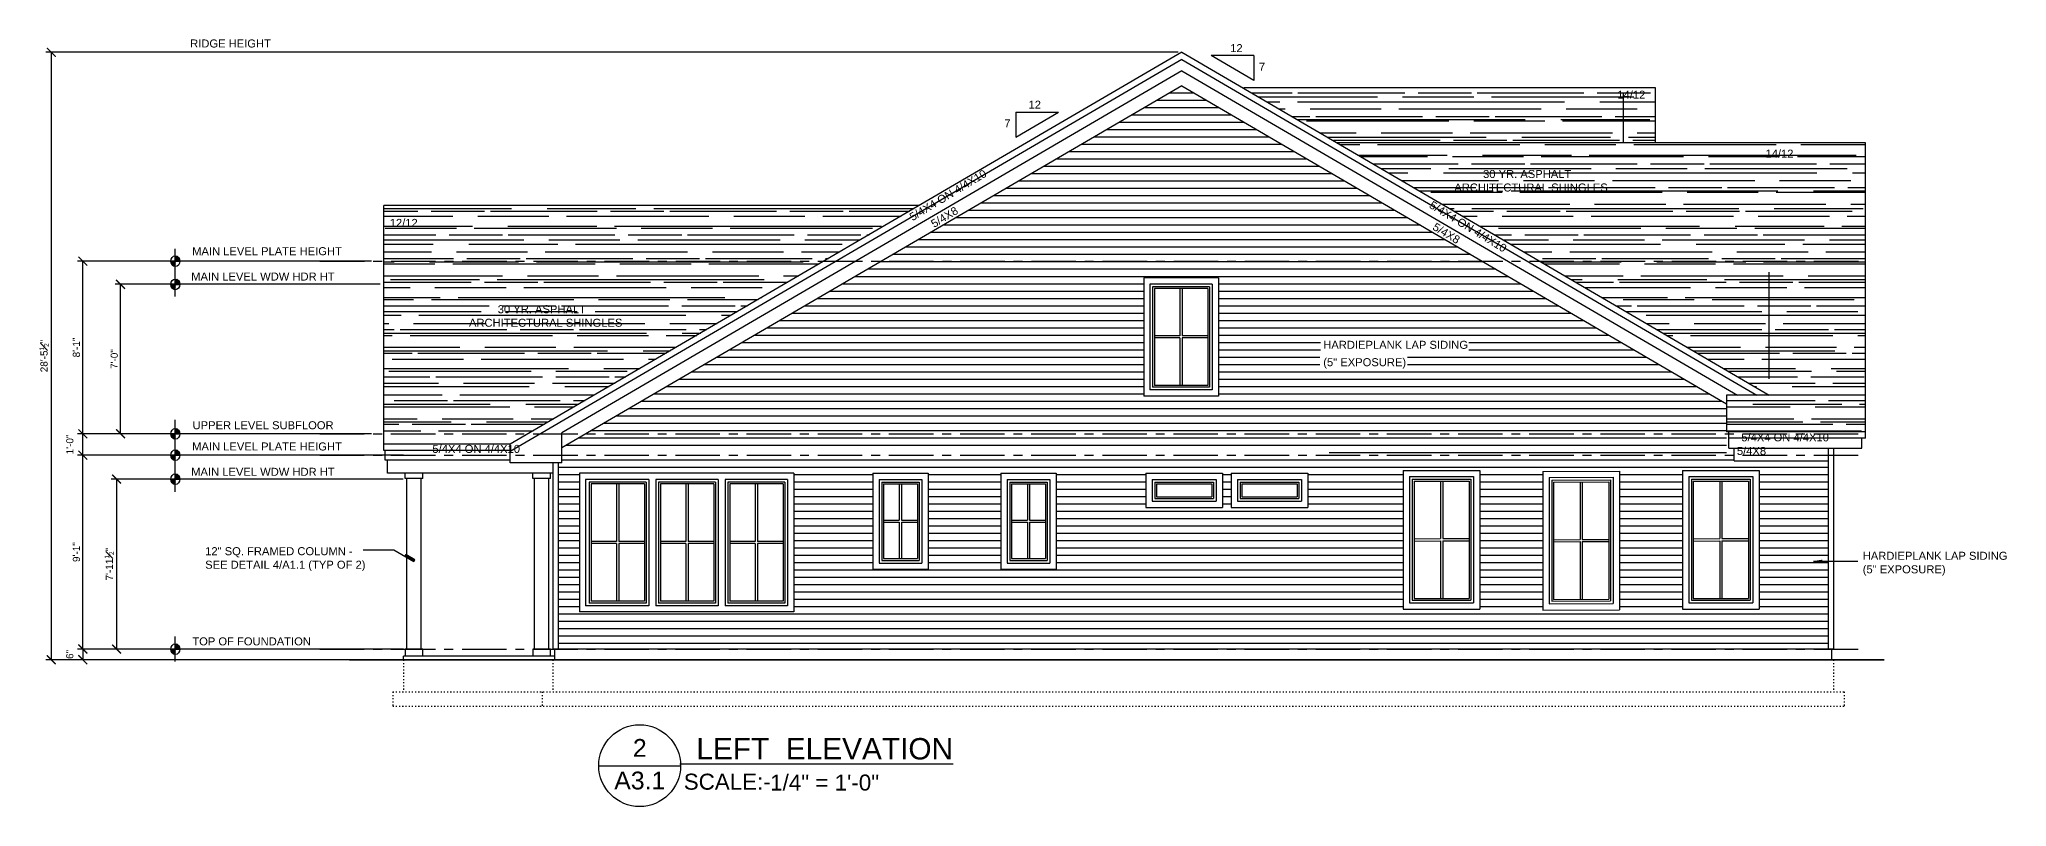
# Model space of a CAD drawing. Header units: inches. Extents: x -28708 to -16583, y 64755 to 66587.
# Drawn here: x -22243 to -21137, y 64774 to 65205 of the extents above; entities that cross this region are included whole.
import ezdxf
from ezdxf.enums import TextEntityAlignment as Align

# ---------------------------------------------------------------- set-up
doc = ezdxf.new("R2010")
doc.units = ezdxf.units.IN
doc.header["$LTSCALE"] = 20
doc.header["$MEASUREMENT"] = 0
for name, pattern in [('CENTER', [2, 1.25, -0.25, 0.25, -0.25]), ('Dashed Large', [12, 3, -6, 3]), ('Dashed Small', [4, 1, -2, 1]), ('HIDDEN', [0.375, 0.25, -0.125]), ('Solid', [0])]:
    doc.linetypes.add(name, pattern=pattern)
for name, color, linetype in [('CALLOUTS', 4, 'Continuous'), ('COLUMNS', 4, 'Continuous'), ('DIM', 2, 'Continuous'), ('ELEVATION LINES', 8, 'HIDDEN'), ('ELEVATION ROOF', 2, 'Continuous'), ('ELEVATION WALL', 5, 'Continuous'), ('GRADE LEVEL', 7, 'Continuous'), ('HATCH', 9, 'Continuous'), ('SYMBOLS', 7, 'Continuous'), ('TEXT', 3, 'Continuous'), ('WINDOW', 2, 'Continuous')]:
    doc.layers.add(name, color=color, linetype=linetype)
doc.layers.add('SPSHAPE_OUTLINE', color=7, linetype='Continuous', lineweight=0)
doc.styles.add('0.25 INCH', font='arial.ttf', dxfattribs={"height": 4})
doc.styles.add('Arial', font='arial.ttf')
doc.dimstyles.new('0.25 INCH', dxfattribs={"dimtxt": 4, "dimasz": 5, "dimexe": 3, "dimexo": 2, "dimgap": 1.5, "dimtad": 1, "dimdec": 3, "dimzin": 3, "dimdsep": 46, "dimlunit": 4, "dimtxsty": '0.25 INCH', "dimblk": 'ARCHTICK', "dimcen": 0.09, "dimclrd": 95, "dimclre": 8, "dimclrt": 30, "dimadec": 0, "dimazin": 0, "dimtfac": 0.65, "dimtdec": 3, "dimtofl": 0, "dimtmove": 2, "dimatfit": 3, "dimfxl": 0.18, "dimfrac": 1, "dimtolj": 1, "dimtzin": 0, "dimlwd": -1, "dimlwe": -1, "dimarcsym": 0})

# ---------------------------------------------------------------- blocks, each defined once
blk = doc.blocks.new('_ArchTick')
at = {"color": 0, "linetype": 'ByBlock', "const_width": 0.15}
blk.add_lwpolyline([(-0.5, -0.5), (0.5, 0.5)], dxfattribs=at)
blk = doc.blocks.new('*D573')
at = {"layer": 'DEFPOINTS', "color": 0, "linetype": 'ByBlock', "lineweight": -2, "transparency": 16777216}
for p in [(-21601.1, 65197.8), (-22236.7, 64856.4), (-22036.7, 64856.4)]:
    blk.add_point(p, dxfattribs=at)
at = {"layer": 'DIM', "color": 8, "transparency": 16777216}
for p, q in [((-21603.1, 65197.8), (-22239.7, 65197.8)), ((-22038.7, 64856.4), (-22239.7, 64856.4))]:
    blk.add_line(p, q, dxfattribs=at)
at = {"layer": 'DIM', "color": 95, "transparency": 16777216}
blk.add_line((-22236.7, 65197.8), (-22236.7, 64856.4), dxfattribs=at)
at = {"layer": 'DIM', "color": 95, "linetype": 'ByBlock', "transparency": 16777216, "xscale": 5, "yscale": 5, "zscale": 5}
for p, rotation in [((-22236.7, 65197.8), 90), ((-22236.7, 64856.4), 270)]:
    blk.add_blockref('_ArchTick', p, dxfattribs=dict(at, rotation=rotation))
at = {"layer": 'DIM', "color": 30, "linetype": 'ByBlock', "lineweight": -2, "transparency": 16777216, "insert": (-22240.8, 65027.1), "char_height": 4, "attachment_point": 5, "rotation": 90, "style": 'Arial'}
blk.add_mtext('\\A1;28\'-5{\\H0.65x;\\S1#2;}"', dxfattribs=at)
blk = doc.blocks.new('*D574')
at = {"layer": 'DEFPOINTS', "color": 0, "linetype": 'ByBlock', "lineweight": -2, "transparency": 16777216}
for p in [(-22219, 64856.4), (-22036.7, 64862.4), (-22036.7, 64856.4)]:
    blk.add_point(p, dxfattribs=at)
at = {"layer": 'DIM', "color": 8, "transparency": 16777216}
for p, q in [((-22038.7, 64862.4), (-22222, 64862.4)), ((-22038.7, 64856.4), (-22222, 64856.4))]:
    blk.add_line(p, q, dxfattribs=at)
at = {"layer": 'DIM', "color": 95, "transparency": 16777216}
blk.add_line((-22219, 64862.4), (-22219, 64856.4), dxfattribs=at)
at = {"layer": 'DIM', "color": 95, "linetype": 'ByBlock', "transparency": 16777216, "xscale": 5, "yscale": 5, "zscale": 5}
for p, rotation in [((-22219, 64862.4), 90), ((-22219, 64856.4), 270)]:
    blk.add_blockref('_ArchTick', p, dxfattribs=dict(at, rotation=rotation))
at = {"layer": 'DIM', "color": 30, "linetype": 'ByBlock', "lineweight": -2, "transparency": 16777216, "insert": (-22226.3, 64859.4), "char_height": 4, "attachment_point": 5, "rotation": 90, "style": 'Arial'}
blk.add_mtext('\\A1;6"', dxfattribs=at)
blk = doc.blocks.new('*D575')
at = {"layer": 'DEFPOINTS', "color": 0, "linetype": 'ByBlock', "lineweight": -2, "transparency": 16777216}
for p in [(-22219, 64971.4), (-22036.7, 64971.4), (-22036.7, 64862.4)]:
    blk.add_point(p, dxfattribs=at)
at = {"layer": 'DIM', "color": 8, "transparency": 16777216}
for p, q in [((-22038.7, 64971.4), (-22222, 64971.4)), ((-22038.7, 64862.4), (-22222, 64862.4))]:
    blk.add_line(p, q, dxfattribs=at)
at = {"layer": 'DIM', "color": 95, "transparency": 16777216}
blk.add_line((-22219, 64862.4), (-22219, 64971.4), dxfattribs=at)
at = {"layer": 'DIM', "color": 95, "linetype": 'ByBlock', "transparency": 16777216, "xscale": 5, "yscale": 5, "zscale": 5}
for p, rotation in [((-22219, 64971.4), 90), ((-22219, 64862.4), 270)]:
    blk.add_blockref('_ArchTick', p, dxfattribs=dict(at, rotation=rotation))
at = {"layer": 'DIM', "color": 30, "linetype": 'ByBlock', "lineweight": -2, "transparency": 16777216, "insert": (-22222.6, 64916.9), "char_height": 4, "attachment_point": 5, "rotation": 90, "style": 'Arial'}
blk.add_mtext('\\A1;9\'-1"', dxfattribs=at)
blk = doc.blocks.new('*D576')
at = {"layer": 'DEFPOINTS', "color": 0, "linetype": 'ByBlock', "lineweight": -2, "transparency": 16777216}
for p in [(-22219, 64983.4), (-22054.7, 64983.4), (-22036.7, 64971.4)]:
    blk.add_point(p, dxfattribs=at)
at = {"layer": 'DIM', "color": 8, "transparency": 16777216}
for p, q in [((-22056.7, 64983.4), (-22222, 64983.4)), ((-22038.7, 64971.4), (-22222, 64971.4))]:
    blk.add_line(p, q, dxfattribs=at)
at = {"layer": 'DIM', "color": 95, "transparency": 16777216}
blk.add_line((-22219, 64971.4), (-22219, 64983.4), dxfattribs=at)
at = {"layer": 'DIM', "color": 95, "linetype": 'ByBlock', "transparency": 16777216, "xscale": 5, "yscale": 5, "zscale": 5}
for p, rotation in [((-22219, 64983.4), 90), ((-22219, 64971.4), 270)]:
    blk.add_blockref('_ArchTick', p, dxfattribs=dict(at, rotation=rotation))
at = {"layer": 'DIM', "color": 30, "linetype": 'ByBlock', "lineweight": -2, "transparency": 16777216, "insert": (-22226.3, 64977.4), "char_height": 4, "attachment_point": 5, "rotation": 90, "style": 'Arial'}
blk.add_mtext('\\A1;1\'-0"', dxfattribs=at)
blk = doc.blocks.new('*D577')
at = {"layer": 'DEFPOINTS', "color": 0, "linetype": 'ByBlock', "lineweight": -2, "transparency": 16777216}
for p in [(-22219, 65080.4), (-22054.7, 65080.4), (-22054.7, 64983.4)]:
    blk.add_point(p, dxfattribs=at)
at = {"layer": 'DIM', "color": 8, "transparency": 16777216}
for p, q in [((-22056.7, 65080.4), (-22222, 65080.4)), ((-22056.7, 64983.4), (-22222, 64983.4))]:
    blk.add_line(p, q, dxfattribs=at)
at = {"layer": 'DIM', "color": 95, "transparency": 16777216}
blk.add_line((-22219, 64983.4), (-22219, 65080.4), dxfattribs=at)
at = {"layer": 'DIM', "color": 95, "linetype": 'ByBlock', "transparency": 16777216, "xscale": 5, "yscale": 5, "zscale": 5}
for p, rotation in [((-22219, 65080.4), 90), ((-22219, 64983.4), 270)]:
    blk.add_blockref('_ArchTick', p, dxfattribs=dict(at, rotation=rotation))
at = {"layer": 'DIM', "color": 30, "linetype": 'ByBlock', "lineweight": -2, "transparency": 16777216, "insert": (-22222.6, 65031.9), "char_height": 4, "attachment_point": 5, "rotation": 90, "style": 'Arial'}
blk.add_mtext('\\A1;8\'-1"', dxfattribs=at)
blk = doc.blocks.new('*D578')
at = {"layer": 'DEFPOINTS', "color": 0, "linetype": 'ByBlock', "lineweight": -2, "transparency": 16777216}
for p in [(-22197.8, 65067.4), (-22049.8, 65067.4), (-22054.7, 64983.4)]:
    blk.add_point(p, dxfattribs=at)
at = {"layer": 'DIM', "color": 8, "transparency": 16777216}
for p, q in [((-22051.8, 65067.4), (-22200.8, 65067.4)), ((-22056.7, 64983.4), (-22200.8, 64983.4))]:
    blk.add_line(p, q, dxfattribs=at)
at = {"layer": 'DIM', "color": 95, "transparency": 16777216}
blk.add_line((-22197.8, 64983.4), (-22197.8, 65067.4), dxfattribs=at)
at = {"layer": 'DIM', "color": 95, "linetype": 'ByBlock', "transparency": 16777216, "xscale": 5, "yscale": 5, "zscale": 5}
for p, rotation in [((-22197.8, 65067.4), 90), ((-22197.8, 64983.4), 270)]:
    blk.add_blockref('_ArchTick', p, dxfattribs=dict(at, rotation=rotation))
at = {"layer": 'DIM', "color": 30, "linetype": 'ByBlock', "lineweight": -2, "transparency": 16777216, "insert": (-22201.3, 65025.4), "char_height": 4, "attachment_point": 5, "rotation": 90, "style": 'Arial'}
blk.add_mtext('\\A1;7\'-0"', dxfattribs=at)
blk = doc.blocks.new('*D579')
at = {"layer": 'DEFPOINTS', "color": 0, "linetype": 'ByBlock', "lineweight": -2, "transparency": 16777216}
for p in [(-22036.8, 64957.9), (-22200, 64862.4), (-22156.4, 64862.4)]:
    blk.add_point(p, dxfattribs=at)
at = {"layer": 'DIM', "color": 8, "transparency": 16777216}
for p, q in [((-22038.8, 64957.9), (-22203, 64957.9)), ((-22158.4, 64862.4), (-22203, 64862.4))]:
    blk.add_line(p, q, dxfattribs=at)
at = {"layer": 'DIM', "color": 95, "transparency": 16777216}
blk.add_line((-22200, 64957.9), (-22200, 64862.4), dxfattribs=at)
at = {"layer": 'DIM', "color": 95, "linetype": 'ByBlock', "transparency": 16777216, "xscale": 5, "yscale": 5, "zscale": 5}
for p, rotation in [((-22200, 64957.9), 90), ((-22200, 64862.4), 270)]:
    blk.add_blockref('_ArchTick', p, dxfattribs=dict(at, rotation=rotation))
at = {"layer": 'DIM', "color": 30, "linetype": 'ByBlock', "lineweight": -2, "transparency": 16777216, "insert": (-22204.1, 64910.1), "char_height": 4, "attachment_point": 5, "rotation": 90, "style": 'Arial'}
blk.add_mtext('\\A1;7\'-11{\\H0.65x;\\S1#2;}"', dxfattribs=at)
blk = doc.blocks.new('0.25 CALLOUT')
blk.add_line((-20.7, -1), (25.3, -1))
blk.add_circle((2.3, -1), 23)
at = {"ltscale": 24, "insert": (27.1, -5.5), "char_height": 9, "attachment_point": 1, "line_spacing_factor": 0.85, "style": '0.25 INCH'}
blk.add_mtext('SCALE:-', dxfattribs=at)
at = {"style": '0.25 INCH'}
for tag, p, height in [('SEC.NO', (-9.7, 2.7), 9), ('DWG.TITLE', (20.2, 1.9), 7.5), ('SH.NO', (-10.5, -14.7), 9), ('SCALE', (93.7, -12.8), 9)]:
    blk.add_attdef(tag, p, '', height=height, dxfattribs=at)

msp = doc.modelspace()

# ---------------------------------------------------------------- hatches: boundary and pattern name
at = {"layer": 'HATCH', "linetype": 'ByBlock', "lineweight": -2}
h = msp.add_hatch(dxfattribs=at)
h.set_pattern_fill('AR-RROOF', color=256, scale=10)
h.paths.add_polyline_path([(-21802.4038, 65080.3704), (-22049.7612, 65080.3704), (-22049.7612, 64983.3704), (-21968.6896, 64983.3704)])
h.paths.add_polyline_path([(-21748.618, 65111.7454), (-22049.7612, 65111.7454), (-22049.7612, 65080.3704), (-21802.4038, 65080.3704)])
h.paths.add_polyline_path([(-21216.7612, 65080.3704), (-21399.7589, 65080.3704), (-21270.7612, 65005.1219), (-21294.7612, 65005.1219), (-21294.7612, 64984.4017), (-21216.7612, 64984.4017)])
h.paths.add_polyline_path([(-21216.7612, 65146.9204), (-21513.8446, 65146.9204), (-21399.7589, 65080.3704), (-21216.7612, 65080.3704)])
h.paths.add_polyline_path([(-21334.8208, 65177.7594), (-21566.7116, 65177.7594), (-21513.8446, 65146.9204), (-21334.8208, 65146.9204)])
h.paths.add_polyline_path([(-22003.0546, 65042.3114), (-21914.439, 65042.3114), (-21914.439, 65049.2917), (-22003.0546, 65049.2917)], flags=24)
h.paths.add_polyline_path([(-21986.8656, 65049.9114), (-21934.9237, 65049.9114), (-21934.9237, 65056.8963), (-21986.8656, 65056.8963)], flags=24)
h.paths.add_polyline_path([(-22047.588, 65098.4167), (-22029.5297, 65098.4167), (-22029.5297, 65105.397), (-22047.588, 65105.397)], flags=24)
h.paths.add_polyline_path([(-21274.0791, 65137.3461), (-21256.0208, 65137.3461), (-21256.0208, 65144.3263), (-21274.0791, 65144.3263)], flags=24)
h.paths.add_polyline_path([(-21449.0546, 65118.3114), (-21360.439, 65118.3114), (-21360.439, 65125.2917), (-21449.0546, 65125.2917)], flags=24)
h.paths.add_polyline_path([(-21432.8656, 65125.9114), (-21380.9237, 65125.9114), (-21380.9237, 65132.8963), (-21432.8656, 65132.8963)], flags=24)
h.paths.add_polyline_path([(-21357.3715, 65170.4751), (-21339.3131, 65170.4751), (-21339.3131, 65177.4553), (-21357.3715, 65177.4553)], flags=24)
h = msp.add_hatch(dxfattribs=at)
h.set_pattern_fill('ANSI31', color=256, scale=33, angle=315)
h.set_pattern_definition([(0, (-1336.72, 0), (9e-16, 4.125), [])])
h.paths.add_polyline_path([(-21237.7612, 64968.1517), (-21290.6074, 64968.1517), (-21290.6074, 64971.4957), (-21949.7165, 64971.4957), (-21949.7165, 64967.0762), (-21951.7612, 64967.0762), (-21951.7612, 64862.3704), (-21237.7612, 64862.3704)])
h.paths.add_polyline_path([(-21621.2662, 64942.0036), (-21621.2662, 64961.2454), (-21578.2664, 64961.2454), (-21578.2664, 64942.0036)], flags=16)
h.paths.add_polyline_path([(-21573.2664, 64942.0036), (-21573.2664, 64961.2454), (-21530.2664, 64961.2454), (-21530.2664, 64942.0036)], flags=16)
h.paths.add_polyline_path([(-21617.7664, 64945.5036), (-21617.7664, 64957.7454), (-21581.7664, 64957.7454), (-21581.7664, 64945.5036)], flags=0)
h.paths.add_polyline_path([(-21616.2664, 64947.0036), (-21616.2664, 64956.2454), (-21583.2664, 64956.2454), (-21583.2664, 64947.0036)], flags=0)
h.paths.add_polyline_path([(-21615.2664, 64948.0036), (-21615.2664, 64955.2454), (-21584.2664, 64955.2454), (-21584.2664, 64948.0036)], flags=0)
h.paths.add_polyline_path([(-21569.7664, 64945.5036), (-21569.7664, 64957.7454), (-21533.7664, 64957.7454), (-21533.7664, 64945.5036)], flags=0)
h.paths.add_polyline_path([(-21568.2664, 64947.0036), (-21568.2664, 64956.2454), (-21535.2664, 64956.2454), (-21535.2664, 64947.0036)], flags=0)
h.paths.add_polyline_path([(-21567.2664, 64948.0036), (-21567.2664, 64955.2454), (-21536.2664, 64955.2454), (-21536.2664, 64948.0036)], flags=0)
h.paths.add_polyline_path([(-21671.7666, 64907.2223), (-21702.7664, 64907.2223), (-21702.7664, 64961.2454), (-21671.7666, 64961.2454)], flags=16)
h.paths.add_polyline_path([(-21675.2664, 64910.7223), (-21699.2664, 64910.7223), (-21699.2664, 64957.7454), (-21675.2666, 64957.7454)], flags=0)
h.paths.add_polyline_path([(-21676.7666, 64912.2223), (-21697.7664, 64912.2223), (-21697.7664, 64956.2454), (-21676.7666, 64956.2454)], flags=0)
h.paths.add_polyline_path([(-21677.7666, 64913.2223), (-21696.7664, 64913.2223), (-21696.7664, 64955.2454), (-21677.7666, 64955.2454)], flags=0)
h.paths.add_polyline_path([(-21476.5337, 64884.8564), (-21476.5337, 64962.8483), (-21433.5342, 64962.4922), (-21433.5342, 64884.5003)], flags=16)
h.paths.add_polyline_path([(-21474.7612, 64888.3564), (-21474.7612, 64959.3483), (-21439.7612, 64959.3483), (-21439.761, 64888.3564)], flags=0)
h.paths.add_polyline_path([(-21473.2612, 64889.8564), (-21473.2612, 64957.8483), (-21441.2612, 64957.8483), (-21441.2612, 64889.8564)], flags=0)
h.paths.add_polyline_path([(-21472.2612, 64890.8564), (-21472.2612, 64956.8483), (-21442.2612, 64956.8483), (-21442.2612, 64890.8564)], flags=0)
h.paths.add_polyline_path([(-21743.7754, 64907.2223), (-21774.7639, 64907.2223), (-21774.7639, 64961.2454), (-21743.7754, 64961.2454)], flags=16)
h.paths.add_polyline_path([(-21747.2752, 64910.7223), (-21771.2642, 64910.7223), (-21771.2642, 64957.7454), (-21747.2754, 64957.7454)], flags=0)
h.paths.add_polyline_path([(-21748.7754, 64912.2223), (-21769.7642, 64912.2223), (-21769.7642, 64956.2454), (-21748.7754, 64956.2454)], flags=0)
h.paths.add_polyline_path([(-21749.7754, 64913.2223), (-21768.7642, 64913.2223), (-21768.7642, 64955.2454), (-21749.7754, 64955.2454)], flags=0)
h.paths.add_polyline_path([(-21398.035, 64884.4488), (-21398.035, 64962.4407), (-21355.0352, 64962.4407), (-21355.0352, 64884.4488)], flags=16)
h.paths.add_polyline_path([(-21393.6682, 64887.9488), (-21393.6682, 64958.9407), (-21358.6682, 64958.9407), (-21358.668, 64887.9488)], flags=0)
h.paths.add_polyline_path([(-21392.1682, 64889.4488), (-21392.1682, 64957.4407), (-21360.1682, 64957.4407), (-21360.1682, 64889.4488)], flags=0)
h.paths.add_polyline_path([(-21391.1682, 64890.4488), (-21391.1682, 64956.4407), (-21361.1682, 64956.4407), (-21361.1682, 64890.4488)], flags=0)
h.paths.add_polyline_path([(-21819.2615, 64883.2536), (-21939.8235, 64883.2536), (-21939.8235, 64961.2454), (-21819.2615, 64961.2454)], flags=16)
h.paths.add_polyline_path([(-21822.7612, 64886.7536), (-21857.7615, 64886.7536), (-21857.7612, 64957.7454), (-21822.7612, 64957.7454)], flags=0)
h.paths.add_polyline_path([(-21824.2612, 64888.2536), (-21856.2612, 64888.2536), (-21856.2612, 64956.2454), (-21824.2612, 64956.2454)], flags=0)
h.paths.add_polyline_path([(-21825.2612, 64889.2536), (-21855.2612, 64889.2536), (-21855.2612, 64955.2454), (-21825.2612, 64955.2454)], flags=0)
h.paths.add_polyline_path([(-21861.7612, 64886.7536), (-21896.7615, 64886.7536), (-21896.7612, 64957.7454), (-21861.7612, 64957.7454)], flags=0)
h.paths.add_polyline_path([(-21863.2612, 64888.2536), (-21895.2612, 64888.2536), (-21895.2612, 64956.2454), (-21863.2612, 64956.2454)], flags=0)
h.paths.add_polyline_path([(-21864.2612, 64889.2536), (-21894.2612, 64889.2536), (-21894.2612, 64955.2454), (-21864.2612, 64955.2454)], flags=0)
h.paths.add_polyline_path([(-21319.5362, 64884.8564), (-21319.5362, 64962.8483), (-21276.5367, 64962.7983), (-21276.5367, 64884.8064)], flags=16)
h.paths.add_polyline_path([(-21314.8489, 64888.3564), (-21314.8489, 64959.3483), (-21279.8489, 64959.3483), (-21279.8486, 64888.3564)], flags=0)
h.paths.add_polyline_path([(-21313.3489, 64889.8564), (-21313.3489, 64957.8483), (-21281.3489, 64957.8483), (-21281.3489, 64889.8564)], flags=0)
h.paths.add_polyline_path([(-21312.3489, 64890.8564), (-21312.3489, 64956.8483), (-21282.3489, 64956.8483), (-21282.3489, 64890.8564)], flags=0)
h.paths.add_polyline_path([(-21900.7612, 64886.7536), (-21936.3237, 64886.7536), (-21936.3235, 64957.7454), (-21900.7612, 64957.7454)], flags=0)
h.paths.add_polyline_path([(-21902.2612, 64888.2536), (-21934.2612, 64888.2536), (-21934.2612, 64956.2454), (-21902.2612, 64956.2454)], flags=0)
h.paths.add_polyline_path([(-21903.2612, 64889.2536), (-21933.2612, 64889.2536), (-21933.2612, 64955.2454), (-21903.2612, 64955.2454)], flags=0)
h.paths.add_polyline_path([(-21294.7612, 65000.3097), (-21433.5084, 65081.2454), (-21768.589, 65081.2454), (-21949.7165, 64975.5474), (-21294.7612, 64971.4957)])
h.paths.add_polyline_path([(-21622.5112, 65004.6202), (-21622.5112, 65070.9952), (-21580.5115, 65070.9952), (-21580.5115, 65004.6202)], flags=16)
h.paths.add_polyline_path([(-21619.0115, 65008.1202), (-21619.0112, 65067.4952), (-21584.0112, 65067.4952), (-21584.0112, 65008.1202)], flags=0)
h.paths.add_polyline_path([(-21617.5112, 65009.6202), (-21617.5112, 65065.9952), (-21585.5112, 65065.9952), (-21585.5112, 65009.6202)], flags=0)
h.paths.add_polyline_path([(-21616.5112, 65010.6202), (-21616.5112, 65064.9952), (-21586.5112, 65064.9952), (-21586.5112, 65010.6202)], flags=0)
h.paths.add_polyline_path([(-21601.0809, 65178.9959), (-21768.589, 65081.2454), (-21433.5084, 65081.2454)])
h.paths.add_polyline_path([(-21523.5207, 65019.8116), (-21474.1895, 65019.8116), (-21474.1895, 65026.9485), (-21523.5207, 65026.9485)], flags=16)
h.paths.add_polyline_path([(-21523.1042, 65029.4935), (-21439.7432, 65029.4935), (-21439.7432, 65038.8005), (-21523.1042, 65038.8005)], flags=16)

# ---------------------------------------------------------------- linework, layer by layer
at = {"layer": 'COLUMNS', "linetype": 'Solid', "ltscale": 48}
for p, q in [((-22037.7612, 64958.2435), (-22037.7612, 64961.2435)), ((-22027.7612, 64958.2435), (-22037.7612, 64958.2435)), ((-22036.7612, 64862.3704), (-22036.7612, 64958.2435)), ((-22028.7612, 64862.3704), (-22028.7612, 64958.2435)), ((-22027.7612, 64958.2435), (-22027.7612, 64961.2435)), ((-21966.054, 64958.2435), (-21966.054, 64961.2435)), ((-21956.054, 64958.2435), (-21966.054, 64958.2435)), ((-21965.054, 64862.3704), (-21965.054, 64958.2435)), ((-21957.054, 64862.3704), (-21957.054, 64958.2435)), ((-21956.054, 64958.2435), (-21956.054, 64961.2435)), ((-22027.7612, 64862.3704), (-22037.7612, 64862.3704)), ((-22037.7612, 64862.3704), (-22037.7612, 64858.3704)), ((-22027.7612, 64858.3704), (-22027.7612, 64862.3704)), ((-21956.054, 64862.3704), (-21966.054, 64862.3704)), ((-21966.054, 64862.3704), (-21966.054, 64858.3704)), ((-21956.054, 64858.3704), (-21956.054, 64862.3704))]:
    msp.add_line(p, q, dxfattribs=at)
at = {"layer": 'ELEVATION LINES', "linetype": 'CENTER'}
for p, q in [((-22085.6518, 65080.3704), (-21216.6518, 65080.3704)), ((-22085.7612, 64983.3704), (-21216.7612, 64983.3704)), ((-22085.7424, 64971.3704), (-21216.7424, 64971.3704)), ((-22085.7612, 64862.3704), (-21216.7612, 64862.3704))]:
    msp.add_line(p, q, dxfattribs=at)
at = {"layer": 'ELEVATION ROOF', "linetype": 'Solid', "ltscale": 48}
for p, q in [((-21601.0814, 65197.8084), (-21978.7615, 64977.4952)), ((-21601.0814, 65197.8084), (-21270.7612, 65005.1219)), ((-21601.0811, 65193.7565), (-21978.7615, 64973.4435)), ((-21601.0811, 65187.3891), (-21949.7165, 64984.0186)), ((-21601.0811, 65193.7565), (-21277.7073, 65005.1219)), ((-21601.0811, 65187.3891), (-21288.6227, 65005.1219)), ((-21601.0809, 65178.9959), (-21949.7165, 64975.5474)), ((-21601.0809, 65178.9959), (-21294.7612, 65000.3097)), ((-21334.8208, 65177.7594), (-21566.2124, 65177.7594)), ((-21334.8208, 65146.9204), (-21334.8208, 65177.7594)), ((-21216.7612, 65146.9204), (-21513.8446, 65146.9204)), ((-21216.7612, 64980.9017), (-21216.7612, 65146.9204)), ((-22049.7612, 64973.9954), (-22049.7612, 65111.7454)), ((-21748.618, 65111.7454), (-22049.7612, 65111.7454)), ((-21270.7612, 65005.1219), (-21294.7612, 65005.1219)), ((-21294.7612, 65005.1219), (-21294.7612, 64984.4017)), ((-21978.7615, 64977.4954), (-22049.7612, 64977.4954)), ((-21978.7615, 64973.9954), (-22049.7612, 64973.9954)), ((-22049.0112, 64968.4954), (-22049.0112, 64973.9954)), ((-21978.7612, 64967.0762), (-21978.7615, 64977.4954)), ((-21949.7165, 64967.0762), (-21949.7165, 64984.0186)), ((-21216.7612, 64984.4017), (-21294.7612, 64984.4017)), ((-21293.4832, 64975.4017), (-21293.4832, 64984.4017)), ((-21216.7612, 64980.9017), (-21293.4832, 64980.9017)), ((-21293.4832, 64975.4017), (-21218.7612, 64975.4017)), ((-21290.6074, 64968.1517), (-21290.6074, 64975.4017)), ((-21218.7612, 64975.4017), (-21218.7612, 64980.9017)), ((-21978.7612, 64968.4954), (-22049.0112, 64968.4954)), ((-22047.7612, 64961.2454), (-22047.7612, 64968.4954)), ((-21949.7165, 64967.0762), (-21978.7612, 64967.0762)), ((-21290.6074, 64968.1517), (-21237.7612, 64968.1517)), ((-21954.7612, 64961.2454), (-22047.7612, 64961.2454))]:
    msp.add_line(p, q, dxfattribs=at)
at = {"layer": 'ELEVATION ROOF', "color": 1, "linetype": 'Dashed Large'}
for p, q in [((-21352.8208, 65146.9204), (-21352.8208, 65174.8175)), ((-21270.7612, 65014.3158), (-21270.7612, 65145.5292))]:
    msp.add_line(p, q, dxfattribs=at)
at = {"layer": 'ELEVATION WALL', "color": 1, "linetype": 'Solid', "ltscale": 28.8}
for p, q in [((-21237.7612, 64975.4017), (-21237.7612, 64862.3704)), ((-21951.7612, 64967.0762), (-21951.7612, 64862.3704))]:
    msp.add_line(p, q, dxfattribs=at)
at = {"layer": 'ELEVATION WALL', "linetype": 'Solid', "ltscale": 28.8}
for p, q in [((-21234.7612, 64975.4017), (-21234.7612, 64862.3704)), ((-21954.7612, 64967.0762), (-21954.7612, 64862.3704)), ((-21234.7425, 64856.3704), (-22061.2329, 64856.3704)), ((-22038.7612, 64856.1204), (-22038.7612, 64858.3704)), ((-21953.7612, 64858.3704), (-22038.7612, 64858.3704)), ((-21234.7612, 64862.3704), (-21954.7612, 64862.3704)), ((-21953.7612, 64862.3704), (-21953.7612, 64856.3704)), ((-21235.7612, 64862.3704), (-21235.7612, 64856.3704))]:
    msp.add_line(p, q, dxfattribs=at)
at = {"layer": 'ELEVATION WALL', "linetype": 'Dashed Small', "ltscale": 0.03}
for p, q in [((-22038.7612, 64856.3704), (-22038.7612, 64838.3704)), ((-21954.7612, 64856.3704), (-21954.7612, 64838.3704)), ((-21234.7612, 64856.3704), (-21234.7612, 64838.3704)), ((-22044.7612, 64838.3704), (-21228.7612, 64838.3704)), ((-22044.7612, 64838.3704), (-22044.7612, 64830.3704)), ((-22044.7612, 64830.3704), (-21228.7612, 64830.3704)), ((-21960.7612, 64838.3704), (-21960.7612, 64830.3704)), ((-21228.7612, 64838.3704), (-21228.7612, 64830.3704))]:
    msp.add_line(p, q, dxfattribs=at)
at = {"layer": 'GRADE LEVEL', "linetype": 'ByBlock', "lineweight": -2, "const_width": 1}
msp.add_lwpolyline([(-22069.161, 64856.3704), (-21206.1141, 64856.3704)], dxfattribs=at)
at = {"layer": 'SPSHAPE_OUTLINE', "color": 2, "linetype": 'CENTER', "true_color": 0xffff00}
msp.add_line((-22080.3633, 65197.8084), (-22231.5173, 65197.8084), dxfattribs=at)
at = {"layer": 'SPSHAPE_OUTLINE', "color": 96, "linetype": 'CENTER', "true_color": 0x008000}
msp.add_line((-22222.0622, 64862.3704), (-22170.8031, 64862.3704), dxfattribs=at)
at = {"layer": 'SYMBOLS', "color": 3, "linetype": 'Solid'}
for p, q in [((-21560.6298, 65195.9708), (-21584.6298, 65195.9708)), ((-21560.6298, 65181.9708), (-21584.6298, 65195.9708)), ((-21560.6298, 65195.9708), (-21560.6298, 65181.9708)), ((-21694.3912, 65164.1852), (-21670.3912, 65164.1852)), ((-21694.3912, 65164.1852), (-21694.3912, 65150.1852)), ((-21694.3912, 65150.1852), (-21670.3912, 65164.1852)), ((-22166.9758, 65060.49), (-22166.9758, 65087.3756)), ((-22169.5257, 65080.3704), (-22164.426, 65080.3704)), ((-22169.5257, 65080.1938), (-22167.1259, 65077.3653)), ((-22167.7258, 65077.5419), (-22169.3758, 65079.4866)), ((-22166.9758, 65077.7189), (-22169.2257, 65080.3704)), ((-22168.7757, 65080.3704), (-22166.9873, 65078.2627)), ((-22168.3258, 65080.3704), (-22166.9758, 65078.7794)), ((-22167.8759, 65080.3704), (-22166.9758, 65079.3099)), ((-22166.9758, 65079.8402), (-22167.4258, 65080.3704)), ((-22166.9758, 65083.022), (-22164.726, 65080.3704)), ((-22166.9758, 65082.4918), (-22165.1759, 65080.3704)), ((-22165.6259, 65080.3704), (-22166.9758, 65081.9615)), ((-22166.9758, 65081.4312), (-22166.076, 65080.3704)), ((-22166.5259, 65080.3704), (-22166.9758, 65080.9007)), ((-22164.5009, 65080.6357), (-22166.751, 65083.2873)), ((-22166.2259, 65083.1989), (-22164.5759, 65081.2543)), ((-22169.5257, 65067.3704), (-22164.426, 65067.3704)), ((-22169.5257, 65067.1938), (-22167.1259, 65064.3653)), ((-22167.7258, 65064.5419), (-22169.3758, 65066.4866)), ((-22166.9758, 65064.7189), (-22169.2257, 65067.3704)), ((-22168.7757, 65067.3704), (-22166.9873, 65065.2627)), ((-22168.3258, 65067.3704), (-22166.9758, 65065.7794)), ((-22167.8759, 65067.3704), (-22166.9758, 65066.3099)), ((-22166.9758, 65066.8402), (-22167.4258, 65067.3704)), ((-22166.9758, 65070.022), (-22164.726, 65067.3704)), ((-22166.9758, 65069.4918), (-22165.1759, 65067.3704)), ((-22165.6259, 65067.3704), (-22166.9758, 65068.9615)), ((-22166.9758, 65068.4312), (-22166.076, 65067.3704)), ((-22166.5259, 65067.3704), (-22166.9758, 65067.9007)), ((-22164.5009, 65067.6357), (-22166.751, 65070.2873)), ((-22166.2259, 65070.1989), (-22164.5759, 65068.2543)), ((-22166.9758, 64950.7403), (-22166.9758, 64991.2506)), ((-22166.9758, 64986.022), (-22164.726, 64983.3704)), ((-22166.9758, 64985.4918), (-22165.1759, 64983.3704)), ((-22165.6259, 64983.3704), (-22166.9758, 64984.9615)), ((-22164.5009, 64983.6357), (-22166.751, 64986.2873)), ((-22166.2259, 64986.1989), (-22164.5759, 64984.2543)), ((-22169.5257, 64983.3704), (-22164.426, 64983.3704)), ((-22169.5257, 64983.1938), (-22167.1259, 64980.3653)), ((-22167.7258, 64980.5419), (-22169.3758, 64982.4866)), ((-22166.9758, 64980.7189), (-22169.2257, 64983.3704)), ((-22168.7757, 64983.3704), (-22166.9873, 64981.2627)), ((-22168.3258, 64983.3704), (-22166.9758, 64981.7794)), ((-22167.8759, 64983.3704), (-22166.9758, 64982.3099)), ((-22166.9758, 64982.8402), (-22167.4258, 64983.3704)), ((-22166.9758, 64984.4312), (-22166.076, 64983.3704)), ((-22166.5259, 64983.3704), (-22166.9758, 64983.9007)), ((-22166.9758, 64974.022), (-22164.726, 64971.3704)), ((-22166.9758, 64973.4918), (-22165.1759, 64971.3704)), ((-22164.5009, 64971.6357), (-22166.751, 64974.2873)), ((-22166.2259, 64974.1989), (-22164.5759, 64972.2543)), ((-22169.5257, 64971.3704), (-22164.426, 64971.3704)), ((-22169.5257, 64971.1938), (-22167.1259, 64968.3653)), ((-22167.7258, 64968.5419), (-22169.3758, 64970.4866)), ((-22166.9758, 64968.7189), (-22169.2257, 64971.3704)), ((-22168.7757, 64971.3704), (-22166.9873, 64969.2627)), ((-22168.3258, 64971.3704), (-22166.9758, 64969.7794)), ((-22167.8759, 64971.3704), (-22166.9758, 64970.3099)), ((-22166.9758, 64970.8402), (-22167.4258, 64971.3704)), ((-22165.6259, 64971.3704), (-22166.9758, 64972.9615)), ((-22166.9758, 64972.4312), (-22166.076, 64971.3704)), ((-22166.5259, 64971.3704), (-22166.9758, 64971.9007)), ((-22169.5257, 64957.8704), (-22164.426, 64957.8704)), ((-22169.5257, 64957.6938), (-22167.1259, 64954.8653)), ((-22167.7258, 64955.0419), (-22169.3758, 64956.9866)), ((-22166.9758, 64955.2189), (-22169.2257, 64957.8704)), ((-22168.7757, 64957.8704), (-22166.9873, 64955.7627)), ((-22168.3258, 64957.8704), (-22166.9758, 64956.2794)), ((-22167.8759, 64957.8704), (-22166.9758, 64956.8099)), ((-22166.9758, 64957.3402), (-22167.4258, 64957.8704)), ((-22166.9758, 64960.522), (-22164.726, 64957.8704)), ((-22166.9758, 64959.9918), (-22165.1759, 64957.8704)), ((-22165.6259, 64957.8704), (-22166.9758, 64959.4615)), ((-22166.9758, 64958.9312), (-22166.076, 64957.8704)), ((-22166.5259, 64957.8704), (-22166.9758, 64958.4007)), ((-22164.5009, 64958.1357), (-22166.751, 64960.7873)), ((-22166.2259, 64960.6989), (-22164.5759, 64958.7543)), ((-22166.9758, 64855.3653), (-22166.9758, 64869.3756)), ((-22166.9758, 64865.022), (-22164.726, 64862.3704)), ((-22166.9758, 64864.4918), (-22165.1759, 64862.3704)), ((-22165.6259, 64862.3704), (-22166.9758, 64863.9615)), ((-22166.9758, 64863.4312), (-22166.076, 64862.3704)), ((-22166.5259, 64862.3704), (-22166.9758, 64862.9007)), ((-22164.5009, 64862.6357), (-22166.751, 64865.2873)), ((-22166.2259, 64865.1989), (-22164.5759, 64863.2543)), ((-22169.5257, 64862.3704), (-22164.426, 64862.3704)), ((-22169.5257, 64862.1938), (-22167.1259, 64859.3653)), ((-22167.7258, 64859.5419), (-22169.3758, 64861.4866)), ((-22166.9758, 64859.7189), (-22169.2257, 64862.3704)), ((-22168.7757, 64862.3704), (-22166.9873, 64860.2627)), ((-22168.3258, 64862.3704), (-22166.9758, 64860.7794)), ((-22167.8759, 64862.3704), (-22166.9758, 64861.3099)), ((-22166.9758, 64861.8402), (-22167.4258, 64862.3704))]:
    msp.add_line(p, q, dxfattribs=at)
for centre in [(-22166.9758, 65080.3704), (-22166.9758, 65067.3704), (-22166.9758, 64983.3704), (-22166.9758, 64971.3704), (-22166.9758, 64957.8704), (-22166.9758, 64862.3704)]:
    msp.add_ellipse(centre, major_axis=(0, 3), ratio=0.848484848, dxfattribs=at)
at = {"layer": 'TEXT', "linetype": 'Solid'}
for p, q in [((-22061.3458, 64918.1608), (-22044.2037, 64918.1608)), ((-22044.2037, 64918.1608), (-22032.794, 64911.5734)), ((-22037.4569, 64915.4969), (-22037.9901, 64914.5734)), ((-22037.9901, 64914.5734), (-22032.794, 64911.5734)), ((-22032.2607, 64912.4969), (-22037.4569, 64915.4969)), ((-22032.794, 64911.5734), (-22032.2607, 64912.4969))]:
    msp.add_line(p, q, dxfattribs=at)
msp.add_solid([(-22037.9901, 64914.5734), (-22032.794, 64911.5734), (-22037.4569, 64915.4969), (-22032.2607, 64912.4969)], dxfattribs=at)
at = {"layer": 'WINDOW', "linetype": 'Solid'}
for p, q in [((-21580.5115, 65070.9952), (-21622.5112, 65070.9952)), ((-21622.5112, 65070.9952), (-21622.5112, 65004.6202)), ((-21619.0112, 65067.4952), (-21619.0115, 65008.1202)), ((-21584.0112, 65067.4952), (-21619.0112, 65067.4952)), ((-21617.5112, 65065.9952), (-21617.5112, 65009.6202)), ((-21585.5112, 65065.9952), (-21617.5112, 65065.9952)), ((-21616.5112, 65064.9952), (-21616.5112, 65010.6202)), ((-21586.5112, 65064.9952), (-21616.5112, 65064.9952)), ((-21586.5112, 65064.9952), (-21586.5112, 65010.6202)), ((-21585.5112, 65065.9952), (-21585.5112, 65009.6202)), ((-21584.0112, 65067.4952), (-21584.0112, 65008.1202)), ((-21580.5115, 65070.9952), (-21580.5115, 65004.6202)), ((-21584.0112, 65008.1202), (-21619.0112, 65008.1202)), ((-21585.5112, 65009.6202), (-21617.5112, 65009.6202)), ((-21586.5112, 65010.6202), (-21616.5112, 65010.6202)), ((-21580.5115, 65004.6202), (-21622.5112, 65004.6202)), ((-21476.5337, 64962.8483), (-21476.5337, 64884.8564)), ((-21476.5337, 64962.8483), (-21433.5342, 64962.8483)), ((-21433.5342, 64962.8483), (-21433.5342, 64884.8564)), ((-21398.035, 64962.2458), (-21355.0352, 64962.4407)), ((-21355.0352, 64962.4407), (-21355.0352, 64884.4488)), ((-21319.5362, 64962.8483), (-21319.5362, 64884.8564)), ((-21319.5362, 64962.8483), (-21276.5367, 64962.8483)), ((-21276.5367, 64962.8483), (-21276.5367, 64884.8564)), ((-21819.2615, 64961.2454), (-21939.8235, 64961.2454)), ((-21939.8235, 64961.2454), (-21939.8235, 64883.2536)), ((-21936.3235, 64957.7454), (-21936.3237, 64886.7536)), ((-21900.7612, 64957.7454), (-21936.3235, 64957.7454)), ((-21934.2612, 64956.2454), (-21934.2612, 64888.2536)), ((-21902.2612, 64956.2454), (-21934.2612, 64956.2454)), ((-21933.2612, 64955.2454), (-21933.2612, 64889.2536)), ((-21903.2612, 64955.2454), (-21933.2612, 64955.2454)), ((-21903.2612, 64955.2454), (-21903.2612, 64889.2536)), ((-21902.2612, 64956.2454), (-21902.2612, 64888.2536)), ((-21900.7612, 64957.7454), (-21900.7612, 64886.7536)), ((-21896.7612, 64957.7454), (-21896.7615, 64886.7536)), ((-21861.7612, 64957.7454), (-21896.7612, 64957.7454)), ((-21895.2612, 64956.2454), (-21895.2612, 64888.2536)), ((-21863.2612, 64956.2454), (-21895.2612, 64956.2454)), ((-21894.2612, 64955.2454), (-21894.2612, 64889.2536)), ((-21864.2612, 64955.2454), (-21894.2612, 64955.2454)), ((-21864.2612, 64955.2454), (-21864.2612, 64889.2536)), ((-21863.2612, 64956.2454), (-21863.2612, 64888.2536)), ((-21861.7612, 64957.7454), (-21861.7612, 64886.7536)), ((-21857.7612, 64957.7454), (-21857.7615, 64886.7536)), ((-21822.7612, 64957.7454), (-21857.7612, 64957.7454)), ((-21856.2612, 64956.2454), (-21856.2612, 64888.2536)), ((-21824.2612, 64956.2454), (-21856.2612, 64956.2454)), ((-21855.2612, 64955.2454), (-21855.2612, 64889.2536)), ((-21825.2612, 64955.2454), (-21855.2612, 64955.2454)), ((-21825.2612, 64955.2454), (-21825.2612, 64889.2536)), ((-21824.2612, 64956.2454), (-21824.2612, 64888.2536)), ((-21822.7612, 64957.7454), (-21822.7612, 64886.7536)), ((-21819.2615, 64961.2454), (-21819.2615, 64883.2536)), ((-21774.7639, 64961.2454), (-21743.7754, 64961.2454)), ((-21774.7639, 64961.2454), (-21774.7639, 64907.2223)), ((-21771.2642, 64957.7454), (-21771.2642, 64910.7223)), ((-21771.2642, 64957.7454), (-21747.2754, 64957.7454)), ((-21769.7642, 64956.2454), (-21769.7642, 64912.2223)), ((-21769.7642, 64956.2454), (-21748.7754, 64956.2454)), ((-21768.7642, 64955.2454), (-21768.7642, 64913.2223)), ((-21768.7642, 64955.2454), (-21749.7754, 64955.2454)), ((-21749.7754, 64955.2454), (-21749.7754, 64913.2223)), ((-21748.7754, 64956.2454), (-21748.7754, 64912.2223)), ((-21747.2754, 64957.7454), (-21747.2752, 64910.7223)), ((-21743.7754, 64961.2454), (-21743.7754, 64907.2223)), ((-21702.7664, 64961.2454), (-21671.7666, 64961.2454)), ((-21702.7664, 64961.2454), (-21702.7664, 64907.2223)), ((-21699.2664, 64957.7454), (-21699.2664, 64910.7223)), ((-21699.2664, 64957.7454), (-21675.2666, 64957.7454)), ((-21697.7664, 64956.2454), (-21697.7664, 64912.2223)), ((-21697.7664, 64956.2454), (-21676.7666, 64956.2454)), ((-21696.7664, 64955.2454), (-21696.7664, 64913.2223)), ((-21696.7664, 64955.2454), (-21677.7666, 64955.2454)), ((-21677.7666, 64955.2454), (-21677.7666, 64913.2223)), ((-21676.7666, 64956.2454), (-21676.7666, 64912.2223)), ((-21675.2666, 64957.7454), (-21675.2664, 64910.7223)), ((-21671.7666, 64961.2454), (-21671.7666, 64907.2223)), ((-21621.2662, 64961.2454), (-21621.2662, 64942.0036)), ((-21621.2662, 64961.2454), (-21578.2664, 64961.2454)), ((-21617.7664, 64957.7454), (-21617.7664, 64945.5036)), ((-21617.7664, 64957.7454), (-21581.7664, 64957.7454)), ((-21616.2664, 64956.2454), (-21616.2664, 64947.0036)), ((-21616.2664, 64956.2454), (-21583.2664, 64956.2454)), ((-21615.2664, 64955.2454), (-21615.2664, 64948.0036)), ((-21615.2664, 64955.2454), (-21584.2664, 64955.2454)), ((-21584.2664, 64955.2454), (-21584.2664, 64948.0036)), ((-21583.2664, 64956.2454), (-21583.2664, 64947.0036)), ((-21581.7664, 64957.7454), (-21581.7664, 64945.5036)), ((-21578.2664, 64961.2454), (-21578.2664, 64942.0036)), ((-21573.2664, 64961.2454), (-21573.2664, 64942.0036)), ((-21573.2664, 64961.2454), (-21530.2664, 64961.2454)), ((-21569.7664, 64957.7454), (-21569.7664, 64945.5036)), ((-21569.7664, 64957.7454), (-21533.7664, 64957.7454)), ((-21568.2664, 64956.2454), (-21568.2664, 64947.0036)), ((-21568.2664, 64956.2454), (-21535.2664, 64956.2454)), ((-21567.2664, 64955.2454), (-21567.2664, 64948.0036)), ((-21567.2664, 64955.2454), (-21536.2664, 64955.2454)), ((-21536.2664, 64955.2454), (-21536.2664, 64948.0036)), ((-21535.2664, 64956.2454), (-21535.2664, 64947.0036)), ((-21533.7664, 64957.7454), (-21533.7664, 64945.5036)), ((-21530.2664, 64961.2454), (-21530.2664, 64942.0036)), ((-21473.034, 64959.3483), (-21473.034, 64888.3564)), ((-21473.034, 64959.3483), (-21437.0342, 64959.3483)), ((-21471.534, 64957.8483), (-21471.534, 64889.8564)), ((-21471.534, 64957.8483), (-21438.5342, 64957.8483)), ((-21470.534, 64956.8483), (-21470.534, 64890.8564)), ((-21470.534, 64956.8483), (-21439.5342, 64956.8483)), ((-21439.5342, 64956.8483), (-21439.5342, 64890.8564)), ((-21438.5342, 64957.8483), (-21438.5342, 64889.8564)), ((-21437.0342, 64959.3483), (-21437.034, 64888.3564)), ((-21398.035, 64962.2458), (-21398.035, 64884.254)), ((-21394.5352, 64958.7458), (-21358.5352, 64958.9407)), ((-21394.5352, 64958.7458), (-21394.5352, 64887.754)), ((-21393.0352, 64957.2458), (-21360.0352, 64957.4407)), ((-21393.0352, 64957.2458), (-21393.0352, 64889.254)), ((-21392.0352, 64956.2458), (-21361.0352, 64956.4407)), ((-21392.0352, 64956.2458), (-21392.0352, 64890.254)), ((-21361.0352, 64956.4407), (-21361.0352, 64890.4488)), ((-21360.0352, 64957.4407), (-21360.0352, 64889.4488)), ((-21358.5352, 64958.9407), (-21358.535, 64887.9488)), ((-21316.0365, 64959.3483), (-21316.0365, 64888.3564)), ((-21316.0365, 64959.3483), (-21280.0367, 64959.3483)), ((-21314.5365, 64957.8483), (-21314.5365, 64889.8564)), ((-21314.5365, 64957.8483), (-21281.5367, 64957.8483)), ((-21313.5365, 64956.8483), (-21313.5365, 64890.8564)), ((-21313.5365, 64956.8483), (-21282.5367, 64956.8483)), ((-21282.5367, 64956.8483), (-21282.5367, 64890.8564)), ((-21281.5367, 64957.8483), (-21281.5367, 64889.8564)), ((-21280.0367, 64959.3483), (-21280.0365, 64888.3564)), ((-21621.2662, 64942.0036), (-21578.2664, 64942.0036)), ((-21617.7664, 64945.5036), (-21581.7664, 64945.5036)), ((-21616.2664, 64947.0036), (-21583.2664, 64947.0036)), ((-21615.2664, 64948.0036), (-21584.2664, 64948.0036)), ((-21573.2664, 64942.0036), (-21530.2664, 64942.0036)), ((-21569.7664, 64945.5036), (-21533.7664, 64945.5036)), ((-21568.2664, 64947.0036), (-21535.2664, 64947.0036)), ((-21567.2664, 64948.0036), (-21536.2664, 64948.0036)), ((-21774.7639, 64907.2223), (-21743.7754, 64907.2223)), ((-21771.2642, 64910.7223), (-21747.2752, 64910.7223)), ((-21769.7642, 64912.2223), (-21748.7754, 64912.2223)), ((-21768.7642, 64913.2223), (-21749.7754, 64913.2223)), ((-21702.7664, 64907.2223), (-21671.7666, 64907.2223)), ((-21699.2664, 64910.7223), (-21675.2664, 64910.7223)), ((-21697.7664, 64912.2223), (-21676.7666, 64912.2223)), ((-21696.7664, 64913.2223), (-21677.7666, 64913.2223)), ((-21900.7612, 64886.7536), (-21936.3237, 64886.7536)), ((-21902.2612, 64888.2536), (-21934.2612, 64888.2536)), ((-21903.2612, 64889.2536), (-21933.2612, 64889.2536)), ((-21861.7612, 64886.7536), (-21896.7615, 64886.7536)), ((-21863.2612, 64888.2536), (-21895.2612, 64888.2536)), ((-21864.2612, 64889.2536), (-21894.2612, 64889.2536)), ((-21822.7612, 64886.7536), (-21857.7615, 64886.7536)), ((-21824.2612, 64888.2536), (-21856.2612, 64888.2536)), ((-21825.2612, 64889.2536), (-21855.2612, 64889.2536)), ((-21473.034, 64888.3564), (-21437.034, 64888.3564)), ((-21471.534, 64889.8564), (-21438.5342, 64889.8564)), ((-21470.534, 64890.8564), (-21439.5342, 64890.8564)), ((-21394.5352, 64887.754), (-21358.535, 64887.9488)), ((-21393.0352, 64889.254), (-21360.0352, 64889.4488)), ((-21392.0352, 64890.254), (-21361.0352, 64890.4488)), ((-21316.0365, 64888.3564), (-21280.0365, 64888.3564)), ((-21314.5365, 64889.8564), (-21281.5367, 64889.8564)), ((-21313.5365, 64890.8564), (-21282.5367, 64890.8564)), ((-21819.2615, 64883.2536), (-21939.8235, 64883.2536)), ((-21476.5337, 64884.8564), (-21433.5342, 64884.8564)), ((-21398.035, 64884.254), (-21355.0352, 64884.4488)), ((-21319.5362, 64884.8564), (-21276.5367, 64884.8564))]:
    msp.add_line(p, q, dxfattribs=at)
at = {"layer": 'WINDOW', "color": 1, "linetype": 'Solid'}
for p, q in [((-21602.1468, 65064.9952), (-21602.1468, 65038.4952)), ((-21600.8968, 65064.9952), (-21600.8968, 65038.4952)), ((-21602.1468, 65038.4952), (-21616.5112, 65038.4952)), ((-21602.1468, 65037.2452), (-21616.5112, 65037.2452)), ((-21602.1468, 65037.2452), (-21602.1468, 65010.6202)), ((-21586.5115, 65038.4952), (-21600.8968, 65038.4952)), ((-21586.5115, 65037.2452), (-21600.8968, 65037.2452)), ((-21600.8968, 65037.2452), (-21600.8968, 65010.6202)), ((-21918.8968, 64955.2454), (-21918.8968, 64922.9376)), ((-21917.6468, 64955.2454), (-21917.6468, 64922.9376)), ((-21879.8968, 64955.2454), (-21879.8968, 64922.9376)), ((-21878.6468, 64955.2454), (-21878.6468, 64922.9376)), ((-21840.8968, 64955.2454), (-21840.8968, 64922.9376)), ((-21839.6468, 64955.2454), (-21839.6468, 64922.9376)), ((-21759.9567, 64955.2454), (-21759.9567, 64934.8906)), ((-21758.7067, 64955.2454), (-21758.7067, 64934.8906)), ((-21687.8914, 64955.2454), (-21687.8914, 64934.8906)), ((-21686.6414, 64955.2454), (-21686.6414, 64934.8906)), ((-21455.6591, 64956.8444), (-21455.6591, 64924.5267)), ((-21454.4091, 64956.8522), (-21454.4091, 64924.5267)), ((-21377.1602, 64956.3394), (-21377.1602, 64924.0217)), ((-21375.9102, 64956.3472), (-21375.9102, 64924.0217)), ((-21298.6616, 64956.8444), (-21298.6616, 64924.5267)), ((-21297.4116, 64956.8522), (-21297.4116, 64924.5267)), ((-21768.7642, 64934.8906), (-21759.9567, 64934.8906)), ((-21768.7642, 64933.6406), (-21759.9567, 64933.6406)), ((-21759.9567, 64933.6406), (-21759.9567, 64913.2223)), ((-21758.7067, 64934.8906), (-21749.7754, 64934.8906)), ((-21758.7067, 64933.6406), (-21749.7754, 64933.6406)), ((-21758.7067, 64933.6406), (-21758.7067, 64913.2223)), ((-21696.7664, 64934.8906), (-21687.8914, 64934.8906)), ((-21696.7664, 64933.6406), (-21687.8914, 64933.6406)), ((-21687.8914, 64933.6406), (-21687.8914, 64913.2223)), ((-21686.6414, 64934.8906), (-21677.7666, 64934.8906)), ((-21686.6414, 64933.6406), (-21677.7666, 64933.6406)), ((-21686.6414, 64933.6406), (-21686.6414, 64913.2223)), ((-21918.8968, 64922.9376), (-21933.2612, 64922.9376)), ((-21918.8968, 64921.6876), (-21933.2612, 64921.6876)), ((-21918.8968, 64921.6876), (-21918.8968, 64889.2536)), ((-21903.2615, 64922.9376), (-21917.6468, 64922.9376)), ((-21917.6468, 64921.6876), (-21917.6468, 64889.2536)), ((-21903.2615, 64921.6876), (-21917.6468, 64921.6876)), ((-21879.8968, 64922.9376), (-21894.2612, 64922.9376)), ((-21879.8968, 64921.6876), (-21894.2612, 64921.6876)), ((-21879.8968, 64921.6876), (-21879.8968, 64889.2536)), ((-21864.2615, 64922.9376), (-21878.6468, 64922.9376)), ((-21878.6468, 64921.6876), (-21878.6468, 64889.2536)), ((-21864.2615, 64921.6876), (-21878.6468, 64921.6876)), ((-21840.8968, 64922.9376), (-21855.2612, 64922.9376)), ((-21840.8968, 64921.6876), (-21855.2612, 64921.6876)), ((-21840.8968, 64921.6876), (-21840.8968, 64889.2536)), ((-21825.2615, 64922.9376), (-21839.6468, 64922.9376)), ((-21839.6468, 64921.6876), (-21839.6468, 64889.2536)), ((-21825.2615, 64921.6876), (-21839.6468, 64921.6876)), ((-21470.534, 64924.3383), (-21455.6591, 64924.5267)), ((-21470.534, 64923.0883), (-21455.6591, 64923.2767)), ((-21455.6591, 64923.2767), (-21455.6591, 64890.9539)), ((-21454.4091, 64924.5267), (-21439.5342, 64924.5267)), ((-21454.4091, 64923.2767), (-21439.5342, 64923.2767)), ((-21454.4091, 64923.2767), (-21454.4091, 64890.9539)), ((-21392.0352, 64923.8333), (-21377.1602, 64924.0217)), ((-21392.0352, 64922.5833), (-21377.1602, 64922.7717)), ((-21377.1602, 64922.7717), (-21377.1602, 64890.4488)), ((-21375.9102, 64924.0217), (-21361.0352, 64924.0217)), ((-21375.9102, 64922.7717), (-21361.0352, 64922.7717)), ((-21375.9102, 64922.7717), (-21375.9102, 64890.4488)), ((-21313.5365, 64924.3383), (-21298.6616, 64924.5267)), ((-21313.5365, 64923.0883), (-21298.6616, 64923.2767)), ((-21298.6616, 64923.2767), (-21298.6616, 64890.9539)), ((-21297.4116, 64924.5267), (-21282.5367, 64924.5267)), ((-21297.4116, 64923.2767), (-21282.5367, 64923.2767)), ((-21297.4116, 64923.2767), (-21297.4116, 64890.9539))]:
    msp.add_line(p, q, dxfattribs=at)

# ---------------------------------------------------------------- block references
at = {"layer": 'CALLOUTS'}
ref = msp.add_blockref('0.25 CALLOUT', (-21908.2117, 64797.87), dxfattribs=at)
ref.add_attrib('SEC.NO', '2', dxfattribs={"layer": '0', "height": 10, "style": '0.25 INCH'}).set_placement((-21905.8299, 64806.8464), align=Align.MIDDLE_CENTER)
ref.add_attrib('SH.NO', 'A3.1', dxfattribs={"layer": '0', "height": 10, "style": '0.25 INCH'}).set_placement((-21905.8299, 64788.5287), align=Align.MIDDLE_CENTER)
ref.add_attrib('DWG.TITLE', '%%U  LEFT  ELEVATION', (-21883.3624, 64800.3844), dxfattribs={"layer": '0', "height": 12, "style": '0.25 INCH'})
ref.add_attrib('SCALE', '1/4" = 1\'-0"', (-21832.5385, 64782.8834), dxfattribs={"layer": '0', "height": 9, "style": '0.25 INCH'})

# ---------------------------------------------------------------- texts
at = {"layer": 'TEXT', "linetype": 'Solid', "style": 'Arial'}
for s, rotation, p in [('RIDGE HEIGHT', 360, (-22158.6487, 65200.493)), ('12', 360, (-21573.8798, 65197.8778)), ('7', 360, (-21557.7548, 65187.3778)), ('14/12', 360, (-21356.2081, 65171.7152)), ('12', 360, (-21687.2662, 65166.0921)), ('7', 360, (-21700.8912, 65155.5921)), ('14/12', 360, (-21272.9158, 65138.5862)), ('5/4X4 ON 4/4X10', 31.1773913, (-21752.476, 65102.8424)), ('30 YR. ASPHALT', 360, (-21431.7014, 65127.1554)), ('ARCHITECTURAL SHINGLES', 360, (-21447.8821, 65119.5515)), ('5/4X8', 31.1784848, (-21740.3904, 65099.0183)), ('5/4X4 ON 4/4X10', 328.8226087, (-21462.3538, 65110.6736)), ('12/12', 360, (-22046.4246, 65099.6569)), ('5/4X8', 328.8215152, (-21460.4972, 65098.4142)), ('MAIN LEVEL PLATE HEIGHT', 360, (-22157.5299, 65083.7595)), ('MAIN LEVEL WDW HDR HT', 360, (-22158.053, 65069.5161)), ('30 YR. ASPHALT', 360, (-21985.7014, 65051.1554)), ('ARCHITECTURAL SHINGLES', 360, (-22001.8821, 65043.5515)), ('HARDIEPLANK LAP SIDING', 360, (-21521.5531, 65031.147)), ('(5" EXPOSURE)', 360, (-21521.5531, 65021.3713)), ('UPPER LEVEL SUBFLOOR', 360, (-22157.2769, 64985.9356)), ('MAIN LEVEL PLATE HEIGHT', 360, (-22157.5299, 64974.0097)), ('5/4X4 ON 4/4X10', 360, (-22022.4438, 64972.649)), ('MAIN LEVEL WDW HDR HT', 360, (-22158.053, 64959.7664)), ('12" SQ. FRAMED COLUMN -', 360, (-22150.197, 64915.1608)), ('SEE DETAIL 4/A1.1 (TYP OF 2)', 360, (-22150.197, 64907.557)), ('(5" EXPOSURE)', 360, (-21218.2345, 64904.9738)), ('TOP OF FOUNDATION', 360, (-22157.4293, 64864.4708))]:
    msp.add_text(s, height=4.5, rotation=rotation, dxfattribs=at).set_placement(p)
at = {"layer": 'TEXT', "linetype": 'Solid', "ltscale": 48, "style": 'Arial'}
for s, p in [('5/4X8', (-21288.9812, 64971.494)), ('5/4X4 ON 4/4X10', (-21286.5122, 64979.1517))]:
    msp.add_text(s, height=4.5, rotation=360, dxfattribs=at).set_placement(p)
at = {"layer": 'TEXT', "linetype": 'Solid', "style": 'Arial'}
msp.add_text('HARDIEPLANK LAP SIDING', height=4.5, dxfattribs=at).set_placement((-21218.2345, 64912.5776))

# ---------------------------------------------------------------- dimensions: what is measured, and where the dimension line sits
at = {"layer": 'DIM', "linetype": 'ByBlock', "lineweight": -2}
for base, p1, p2, picture, middle in [((-22236.664, 64856.3704), (-21601.0814, 65197.8084), (-22036.7231, 64856.3704), '*D573', (-22240.8088, 65027.0894)), ((-22219.039, 65080.3704), (-22054.7231, 64983.3704), (-22054.7231, 65080.3704), '*D577', (-22222.5813, 65031.8704)), ((-22197.789, 65067.3704), (-22054.7231, 64983.3704), (-22049.7612, 65067.3704), '*D578', (-22201.3313, 65025.3704)), ((-22219.039, 64983.3704), (-22036.7231, 64971.3704), (-22054.7231, 64983.3704), '*D576', (-22226.3313, 64977.3704)), ((-22219.039, 64971.3704), (-22036.7231, 64862.3704), (-22036.7231, 64971.3704), '*D575', (-22222.5813, 64916.8704)), ((-22199.9556, 64862.3704), (-22036.7612, 64957.8704), (-22156.4071, 64862.3704), '*D579', (-22204.0663, 64910.1204)), ((-22219.039, 64856.3704), (-22036.7231, 64862.3704), (-22036.7231, 64856.3704), '*D574', (-22226.3313, 64859.3704))]:
    dim = msp.add_linear_dim(base=base, p1=p1, p2=p2, angle=90, dimstyle='0.25 INCH', override={"dimtxsty": 'Arial'}, dxfattribs=at)
    dim.commit()
    dim.dimension.update_dxf_attribs({"geometry": picture, "text_midpoint": middle})

# ---------------------------------------------------------------- leaders
at = {"layer": 'TEXT', "linetype": 'Solid', "path_type": 1}
msp.add_leader([(-21245.9681, 64911.8343), (-21220.994, 64911.8343)], dimstyle='0.25 INCH', override={"dimgap": 1.5, "dimtad": 0}, dxfattribs=at)

doc.saveas('drawing.dxf')
